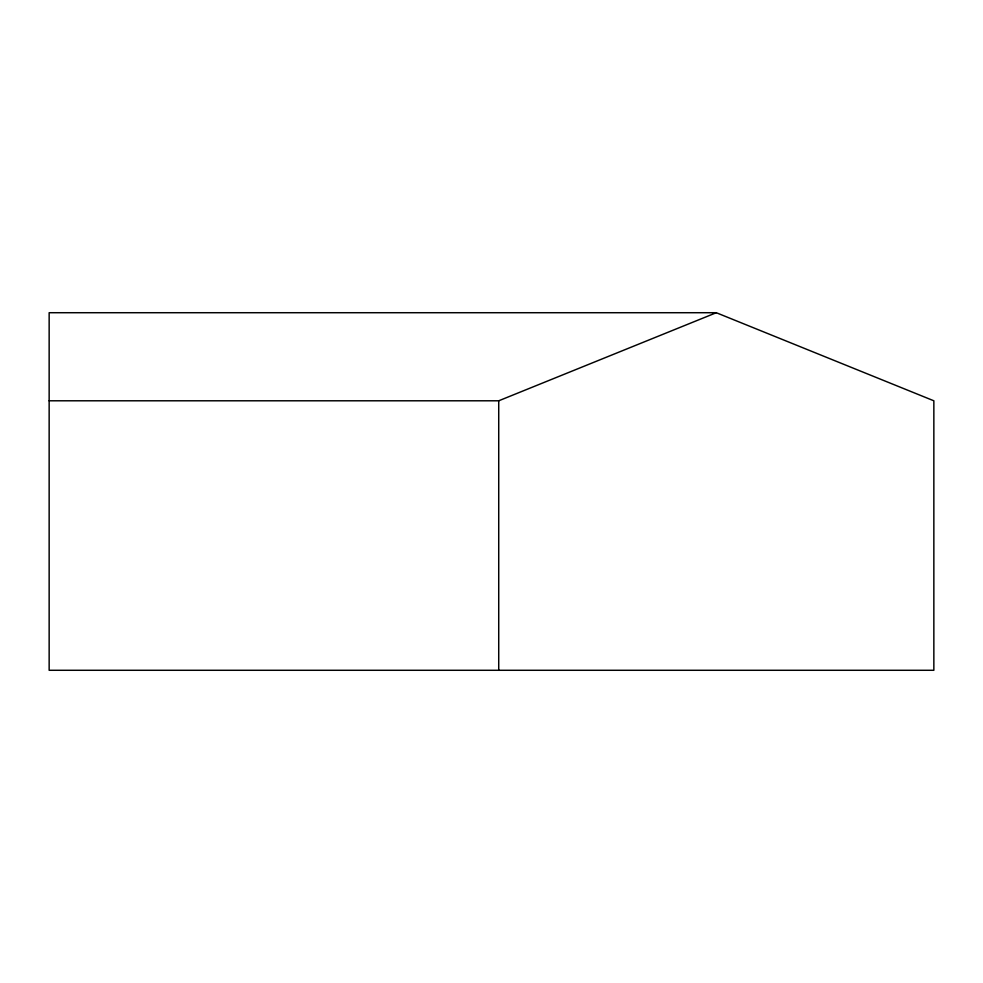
<?xml version="1.0" encoding="UTF-8"?>
<svg xmlns="http://www.w3.org/2000/svg" width="983" height="983" viewBox="0 0 983 983"><rect width="100%" height="100%" fill="white"/><g stroke="black" fill="none" stroke-linecap="round" stroke-linejoin="round"><path stroke-width="1.47" d="M49.15 400.794L498.725 400.794L716.288 312.717L933.85 400.794L933.85 670.283L49.15 670.283L49.15 312.717L716.288 312.717M498.725 400.794L498.725 670.283"/></g></svg>
